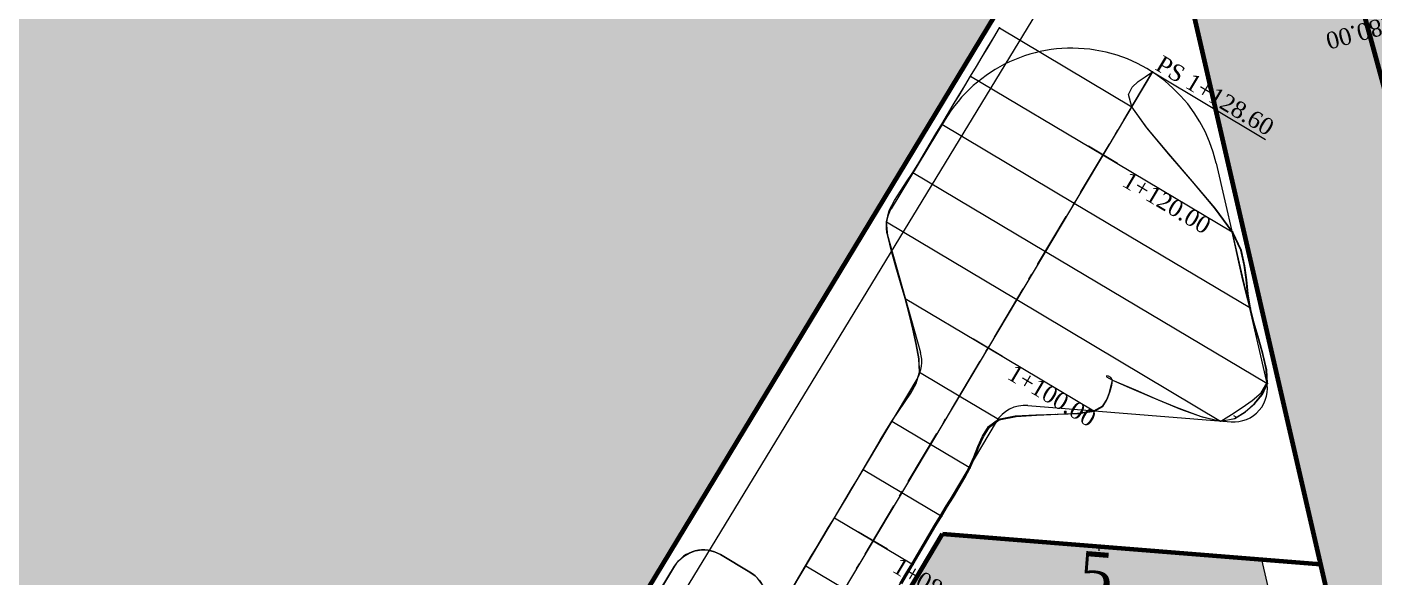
# Model space of a CAD drawing. Header units: metres. Extents: x 478603 to 489313, y 4282657 to 4289463.
# Drawn here: x 480292.3 to 480412.3, y 4287665.5 to 4287714.5 of the extents above; entities that cross this region are included whole.
import ezdxf

# ---------------------------------------------------------------- set-up
doc = ezdxf.new("R2010")
doc.units = ezdxf.units.M
for name, color, linetype, lineweight in [('ADAKENARI', 18, 'Continuous', 0), ('EKS_5', 5, 'Continuous', 0), ('EKSENLER', 3, 'Continuous', 0), ('HDA_5', 30, 'Continuous', 0), ('HDO_5', 30, 'Continuous', 0), ('KALDIRIM', 11, 'Continuous', 0), ('KDA_5', 150, 'Continuous', 20), ('KDO_5', 150, 'Continuous', 20), ('KYA_5', 1, 'Continuous', 20), ('KYO_5', 1, 'Continuous', 20), ('PARSEL_ALAN', 254, 'Continuous', 0), ('PL_ALİNMAN', 1, 'Continuous', 0), ('PL_ENKESIT', 1, 'Continuous', 0), ('PL_KM', 4, 'Continuous', 0), ('PL_KMYAZI', 30, 'Continuous', 0), ('PL_TOTFKM', 7, 'Continuous', 0), ('REFUJ', 63, 'Continuous', 0), ('REVIZE_ONERI_KAM_SNR', 9, 'Continuous', 0), ('ROL_CEPHE', 1, 'Continuous', 0), ('SEV_KYA_HDA', 3, 'Continuous', 0), ('SEV_YKA_KDA', 3, 'Continuous', 0), ('SEV_YKO_KDO', 3, 'Continuous', 0), ('SNR_PLANONAMAA', 233, 'Continuous', 0), ('YKA_5', 33, 'Continuous', 0), ('YKO_5', 33, 'Continuous', 0)]:
    doc.layers.add(name, color=color, linetype=linetype, lineweight=lineweight)
doc.styles.get("Standard").update_dxf_attribs({"font": 'times.ttf'})

msp = doc.modelspace()

# ---------------------------------------------------------------- hatches: boundary and pattern name
at = {"layer": 'PARSEL_ALAN'}
msp.add_hatch(color=256, dxfattribs=at).paths.add_polyline_path([(480302.06, 4287548.74), (480469.28, 4287395.43), (480458.18, 4287417.68), (480451.65, 4287437.11), (480438.86, 4287505.66), (480417.39, 4287580.58), (480412.67, 4287622.24), (480406.94, 4287647.05), (480402.32, 4287667.05), (480373.88, 4287669.33)])
at = {"layer": 'REVIZE_ONERI_KAM_SNR'}
msp.add_hatch(color=256, dxfattribs=at).paths.add_polyline_path([(480391.37, 4287736.67), (479958.38, 4287021.55), (479846.66, 4286823.22), (479817.89, 4286807.32), (479678.54, 4286593.14), (479667.02, 4286563.36), (479171.87, 4285664.49), (479060.05, 4285423.5), (478955.18, 4285211.94), (478971.57, 4285181.44), (478973.58, 4285138.06), (478896.83, 4284994.41), (478884.26, 4284953.22), (478871.38, 4284822.15), (478829.64, 4284818.29), (478829.64, 4284859.4), (478806.79, 4284865.48), (478716.87, 4284674.35), (478705.55, 4284645.23), (478602.86, 4284697.15), (478665.09, 4284834.56), (478661.84, 4284859.59), (478721.27, 4284982.03), (478734.09, 4284989.86), (478857.78, 4285241.35), (478838.86, 4285277.85), (478831.67, 4285382.6), (478866.61, 4285387.39), (478882.65, 4285289.09), (479341.44, 4286225.89), (479492.42, 4286515.34), (479668.69, 4286852.71), (479834.72, 4287134.36), (480316.15, 4287820.51), (480353.75, 4287856.55), (480321.39, 4287969.42), (480358.64, 4287985.06), (480384.47, 4287906.35), (480463.86, 4288018.44), (480598.66, 4288207.44), (480775.09, 4288481.28), (480856.22, 4288581.77), (481195.87, 4289025.92), (481277.92, 4288967.09), (481191.32, 4288856.62), (480684.78, 4288177.97), (480420.91, 4287781.11), (480447.15, 4287667.53), (480456.56, 4287584.46), (480422.31, 4287581.55), (480417.61, 4287623.09), (480404.49, 4287679.88)])

# ---------------------------------------------------------------- linework, layer by layer
at = {"layer": 'ADAKENARI', "lineweight": 158}
msp.add_line((480364.68, 4287887.17), (480416.06, 4287698.5), dxfattribs=at)
at = {"layer": 'ADAKENARI', "lineweight": 200}
for p, q in [((480391.37, 4287736.67), (479958.38, 4287021.55)), ((480391.37, 4287736.67), (480412.32, 4287645.99)), ((480032.45, 4287096.08), (480373.88, 4287669.33))]:
    msp.add_line(p, q, dxfattribs=at)
at = {"layer": 'ADAKENARI', "lineweight": 120}
msp.add_line((480373.88, 4287669.33), (480407.54, 4287666.64), dxfattribs=at)
at = {"layer": 'EKS_5'}
for p in [(480392.57, 4287710.48, 952.79), (480390.73, 4287707.38, 952.8), (480388.17, 4287703.09, 952.82), (480385.61, 4287698.79, 952.83), (480383.05, 4287694.49, 952.85), (480380.49, 4287690.2, 952.87), (480377.94, 4287685.9, 952.89), (480375.38, 4287681.61, 952.91), (480372.82, 4287677.31, 952.92), (480370.26, 4287673.02, 952.94), (480367.7, 4287668.72, 952.96)]:
    msp.add_point(p, dxfattribs=at)
at = {"layer": 'EKSENLER'}
msp.add_line((480392.57, 4287710.48), (480029.26, 4287100.49), dxfattribs=at)
at = {"layer": 'HDA_5'}
msp.add_polyline3d([(480398.66, 4287679.37, 952.99), (480398.66, 4287679.38, 952.82), (480399.62, 4287679.97, 952.82), (480400.56, 4287680.57, 952.81), (480401.46, 4287681.2, 952.81), (480402.26, 4287681.89, 952.81), (480402.77, 4287682.75, 952.8), (480402.74, 4287683.93, 952.8), (480402.42, 4287685.29, 952.8), (480402.01, 4287686.7, 952.79), (480401.59, 4287688.11, 952.79), (480401.25, 4287689.48, 952.78), (480401.05, 4287690.75, 952.78), (480400.92, 4287691.99, 952.78), (480400.76, 4287693.25, 952.77), (480400.45, 4287694.6, 952.77), (480399.69, 4287696.22, 952.77), (480398.11, 4287698.36, 952.76), (480396.11, 4287700.75, 952.76), (480394.02, 4287703.18, 952.76), (480392.09, 4287705.49, 952.75), (480390.74, 4287707.38, 952.75), (480390.46, 4287708.47, 952.74), (480390.78, 4287709.12, 952.74), (480391.32, 4287709.62, 952.74), (480391.94, 4287710.05, 952.74), (480392.58, 4287710.47, 952.74)], dxfattribs=at)
for p in [(480392.58, 4287710.47, 952.74), (480390.74, 4287707.38, 952.75), (480399.69, 4287696.22, 952.77), (480401.25, 4287689.48, 952.78), (480402.77, 4287682.75, 952.8), (480398.66, 4287679.38, 952.82)]:
    msp.add_point(p, dxfattribs=at)
at = {"layer": 'HDO_5'}
msp.add_point((480392.56, 4287710.48, 952.74), dxfattribs=at)
at = {"layer": 'KALDIRIM'}
for p, q in [((480374.11, 4287706.23), (480369.3, 4287698.29)), ((480402.74, 4287682.98), (480398.27, 4287702.36)), ((480368.98, 4287695.92), (480371.93, 4287685.47)), ((479854.18, 4286814.36), (480371.62, 4287683.12)), ((480381.48, 4287680.76), (480399.58, 4287679.31)), ((480378.66, 4287679.3), (480032.7, 4287098.44))]:
    msp.add_line(p, q, dxfattribs=at)
for centre, radius, start, end in [((480385.4, 4287699.39), 13.2, 13.008, 148.8063), ((480371.86, 4287696.73), 3, 148.8063, 195.8025), ((480369.04, 4287684.66), 3, 329.2217, 15.8025), ((480399.82, 4287682.3), 3, 265.4261, 13.008), ((480381.24, 4287677.77), 3, 85.4261, 149.2217)]:
    msp.add_arc(centre, radius, start, end, dxfattribs=at)
at = {"layer": 'KDA_5'}
msp.add_polyline3d([(480370.25, 4287664.87, 949.83), (480370.76, 4287665.73, 949.88), (480371.27, 4287666.6, 949.94), (480371.77, 4287667.46, 950.02), (480372.28, 4287668.32, 950.09), (480372.79, 4287669.18, 950.17), (480373.3, 4287670.04, 950.25), (480373.81, 4287670.9, 950.32), (480374.33, 4287671.76, 950.41), (480374.85, 4287672.61, 950.5), (480375.37, 4287673.46, 950.59), (480375.88, 4287674.33, 950.68), (480376.35, 4287675.21, 950.77), (480376.75, 4287676.13, 950.86), (480377.12, 4287677.07, 950.95), (480377.53, 4287677.98, 951.05), (480378.06, 4287678.83, 951.14), (480378.93, 4287679.49, 951.24), (480380.43, 4287679.79, 951.37), (480382.26, 4287679.91, 951.51), (480384.17, 4287679.98, 951.67), (480385.97, 4287680.06, 951.81), (480387.41, 4287680.26, 951.93), (480388.15, 4287680.68, 952.17), (480388.5, 4287681.22, 952.35), (480388.71, 4287681.82, 952.53), (480388.87, 4287682.42, 952.7), (480389.01, 4287683.03, 952.88)], dxfattribs=at)
for p in [(480387.41, 4287680.26, 951.93), (480378.93, 4287679.49, 951.24), (480376.35, 4287675.21, 950.77), (480373.81, 4287670.9, 950.32), (480371.27, 4287666.6, 949.94)]:
    msp.add_point(p, dxfattribs=at)
at = {"layer": 'KDO_5'}
msp.add_polyline3d([(480360.67, 4287664.76, 949.62), (480361.18, 4287665.62, 949.49), (480361.69, 4287666.48, 949.36), (480362.2, 4287667.34, 949.42), (480362.71, 4287668.2, 949.49), (480363.23, 4287669.06, 949.56), (480363.74, 4287669.92, 949.62), (480364.25, 4287670.77, 949.69), (480364.76, 4287671.63, 949.78), (480365.28, 4287672.49, 949.88), (480365.79, 4287673.35, 949.97), (480366.3, 4287674.21, 950.07), (480366.81, 4287675.07, 950.16), (480367.32, 4287675.93, 950.25), (480367.82, 4287676.79, 950.34), (480368.33, 4287677.66, 950.43), (480368.84, 4287678.51, 950.53), (480369.37, 4287679.36, 950.62), (480369.93, 4287680.2, 950.71), (480370.5, 4287681.02, 950.8), (480371.04, 4287681.86, 950.89), (480371.53, 4287682.74, 950.99), (480371.82, 4287683.72, 951.08), (480371.78, 4287684.91, 951.08), (480371.55, 4287686.21, 951.08), (480371.25, 4287687.55, 951.08), (480370.92, 4287688.92, 951.09), (480370.56, 4287690.29, 951.09), (480370.15, 4287691.7, 951.09), (480369.73, 4287693.11, 951.1), (480369.33, 4287694.52, 951.1), (480369.01, 4287695.88, 951.1), (480368.88, 4287697.11, 951.11), (480369.14, 4287698.13, 951.13), (480369.6, 4287699.02, 951.16), (480370.13, 4287699.86, 951.18), (480370.69, 4287700.7, 951.21), (480371.24, 4287701.53, 951.23), (480371.77, 4287702.38, 951.27), (480372.28, 4287703.24, 951.3), (480372.79, 4287704.1, 951.34), (480373.3, 4287704.96, 951.37), (480373.81, 4287705.82, 951.41), (480374.32, 4287706.68, 951.44), (480374.84, 4287707.53, 951.47), (480375.35, 4287708.39, 951.51), (480375.87, 4287709.25, 951.54), (480376.39, 4287710.1, 951.58), (480376.9, 4287710.96, 951.61), (480377.42, 4287711.82, 951.65), (480377.93, 4287712.68, 951.69), (480378.45, 4287713.53, 951.73), (480378.96, 4287714.39, 951.77)], dxfattribs=at)
for p in [(480378.96, 4287714.39, 951.77), (480376.39, 4287710.1, 951.58), (480373.81, 4287705.82, 951.41), (480371.24, 4287701.53, 951.23), (480368.88, 4287697.11, 951.11), (480370.56, 4287690.29, 951.09), (480371.82, 4287683.72, 951.08), (480369.37, 4287679.36, 950.62), (480366.81, 4287675.07, 950.16), (480364.25, 4287670.77, 949.69), (480361.69, 4287666.48, 949.36)]:
    msp.add_point(p, dxfattribs=at)
at = {"layer": 'KYA_5'}
msp.add_polyline3d([(480389.01, 4287683.03, 952.88), (480391.06, 4287682.15, 952.9), (480393.09, 4287681.27, 952.92), (480395.09, 4287680.44, 952.95), (480397.01, 4287679.74, 952.97), (480398.68, 4287679.37, 952.99), (480399.89, 4287679.61, 953.1), (480400.85, 4287680.2, 953.19), (480401.69, 4287680.93, 953.29), (480402.39, 4287681.75, 953.38), (480402.82, 4287682.72, 953.47), (480402.77, 4287683.94, 953.47), (480402.45, 4287685.3, 953.47), (480402.05, 4287686.69, 953.46), (480401.64, 4287688.09, 953.46), (480401.31, 4287689.44, 953.45), (480401.11, 4287690.71, 953.44), (480400.98, 4287691.95, 953.44), (480400.82, 4287693.21, 953.43), (480400.51, 4287694.56, 953.42), (480399.75, 4287696.19, 953.41), (480398.16, 4287698.33, 953.3), (480396.14, 4287700.72, 953.17), (480394.04, 4287703.17, 953.03), (480392.1, 4287705.48, 952.9), (480390.74, 4287707.37, 952.8), (480390.46, 4287708.47, 952.79), (480390.78, 4287709.12, 952.79), (480391.32, 4287709.62, 952.79), (480391.94, 4287710.05, 952.79), (480392.58, 4287710.47, 952.79)], dxfattribs=at)
for p in [(480392.58, 4287710.47, 952.79), (480390.74, 4287707.37, 952.8), (480399.75, 4287696.19, 953.41), (480401.31, 4287689.44, 953.45), (480402.82, 4287682.72, 953.47), (480398.68, 4287679.37, 952.99)]:
    msp.add_point(p, dxfattribs=at)
at = {"layer": 'KYO_5'}
msp.add_point((480392.56, 4287710.48, 952.78), dxfattribs=at)
at = {"layer": 'PARSEL_ALAN'}
for points in [[(480302.06, 4287548.74, 954.88), (480469.28, 4287395.43, 964.15), (480458.18, 4287417.68, 963.42), (480451.65, 4287437.11, 962.91), (480438.86, 4287505.66, 959.76), (480417.39, 4287580.58, 957.45), (480412.67, 4287622.24, 955.64), (480406.94, 4287647.05, 954.03), (480402.32, 4287667.05, 952.65), (480373.88, 4287669.33, 950.24), (480302.06, 4287548.74, 954.88)], [(480302.06, 4287548.74, 0), (480469.28, 4287395.43, 0), (480458.18, 4287417.68, 0), (480451.65, 4287437.11, 0), (480438.86, 4287505.66, 0), (480417.39, 4287580.58, 0), (480412.67, 4287622.24, 0), (480406.94, 4287647.05, 0), (480402.32, 4287667.05, 0), (480373.88, 4287669.33, 0), (480302.06, 4287548.74, 0)]]:
    msp.add_polyline3d(points, close=True, dxfattribs=at)
at = {"layer": 'PL_ALİNMAN'}
for p, q in [((480390.02, 4287706.19), (480392.57, 4287710.48)), ((480389.25, 4287704.9), (480389.51, 4287705.33)), ((480386.18, 4287699.75), (480388.74, 4287704.05)), ((480385.42, 4287698.46), (480385.67, 4287698.89)), ((480382.34, 4287693.31), (480384.9, 4287697.6)), ((480381.58, 4287692.02), (480381.83, 4287692.45)), ((480378.51, 4287686.86), (480381.07, 4287691.16)), ((480377.74, 4287685.57), (480378, 4287686)), ((480374.67, 4287680.42), (480377.23, 4287684.71)), ((480373.9, 4287679.13), (480374.16, 4287679.56)), ((480370.83, 4287673.98), (480373.39, 4287678.27)), ((480370.06, 4287672.69), (480370.32, 4287673.12)), ((480366.99, 4287667.53), (480369.55, 4287671.83)), ((480366.23, 4287666.24), (480366.48, 4287666.67))]:
    msp.add_line(p, q, dxfattribs=at)
at = {"layer": 'PL_ENKESIT'}
for points in [[(480378.96, 4287714.39, 951.77), (480378.97, 4287714.39, 952.8), (480390.73, 4287707.38, 952.8), (480390.74, 4287707.38, 952.75), (480390.74, 4287707.37, 952.8)], [(480392.56, 4287710.48, 952.78), (480392.56, 4287710.48, 952.74), (480392.57, 4287710.48, 952.79), (480392.58, 4287710.47, 952.74), (480392.58, 4287710.47, 952.79)], [(480376.39, 4287710.1, 951.58), (480376.39, 4287710.1, 952.82), (480388.17, 4287703.09, 952.82), (480399.68, 4287696.23, 952.82), (480399.69, 4287696.22, 952.77), (480399.75, 4287696.19, 953.41)], [(480373.81, 4287705.82, 951.41), (480373.82, 4287705.81, 952.83), (480385.61, 4287698.79, 952.83), (480401.24, 4287689.48, 952.83), (480401.25, 4287689.48, 952.78), (480401.31, 4287689.44, 953.45)], [(480371.24, 4287701.53, 951.23), (480371.24, 4287701.53, 952.85), (480383.05, 4287694.49, 952.85), (480402.76, 4287682.76, 952.85), (480402.77, 4287682.75, 952.8), (480402.82, 4287682.72, 953.47)], [(480368.88, 4287697.11, 951.11), (480368.89, 4287697.11, 952.87), (480380.49, 4287690.2, 952.87), (480398.65, 4287679.38, 952.87), (480398.66, 4287679.38, 952.82), (480398.68, 4287679.37, 952.99)], [(480370.56, 4287690.29, 951.09), (480370.57, 4287690.29, 952.89), (480377.94, 4287685.9, 952.89), (480387.37, 4287680.28, 952.89), (480387.41, 4287680.26, 951.93)], [(480371.82, 4287683.72, 951.08), (480371.83, 4287683.72, 952.91), (480375.38, 4287681.61, 952.91), (480378.86, 4287679.53, 952.91), (480378.93, 4287679.49, 951.24)], [(480369.37, 4287679.36, 950.62), (480369.38, 4287679.36, 952.92), (480372.82, 4287677.31, 952.92), (480376.25, 4287675.26, 952.92), (480376.35, 4287675.21, 950.77)], [(480366.81, 4287675.07, 950.16), (480366.82, 4287675.06, 952.94), (480370.26, 4287673.02, 952.94), (480373.7, 4287670.97, 952.94), (480373.81, 4287670.9, 950.32)], [(480364.25, 4287670.77, 949.69), (480364.26, 4287670.77, 952.96), (480367.7, 4287668.72, 952.96), (480371.14, 4287666.67, 952.96), (480371.27, 4287666.6, 949.94)], [(480361.69, 4287666.48, 949.36), (480361.71, 4287666.47, 952.98), (480365.14, 4287664.42, 952.98), (480368.58, 4287662.38, 952.98), (480368.72, 4287662.29, 949.66)]]:
    msp.add_polyline3d(points, dxfattribs=at)
at = {"layer": 'PL_KM'}
for p, q in [((480389.46, 4287702.32), (480386.88, 4287703.85)), ((480379.22, 4287685.13), (480376.65, 4287686.67)), ((480368.99, 4287667.95), (480366.41, 4287669.49))]:
    msp.add_line(p, q, dxfattribs=at)
at = {"layer": 'REFUJ'}
for p, q in [((480356.72, 4287665.93), (480354.12, 4287667.48)), ((480350.02, 4287666.45), (479959.25, 4287021.04))]:
    msp.add_line(p, q, dxfattribs=at)
msp.add_polyline3d([(479959.25, 4287021.04, 0), (480350.02, 4287666.45, 0), (480350.37, 4287666.92, 0), (480350.81, 4287667.31, 0), (480351.31, 4287667.61, 0), (480351.86, 4287667.81, 0), (480352.44, 4287667.9, 0), (480353.02, 4287667.87, 0), (480353.59, 4287667.73, 0), (480354.12, 4287667.48, 0), (480356.72, 4287665.93, 0), (480357.2, 4287665.58, 0), (480357.6, 4287665.15, 0), (480357.9, 4287664.64, 0), (480358.1, 4287664.09, 0), (480358.19, 4287663.51, 0), (480358.16, 4287662.92, 0), (480358.02, 4287662.35, 0), (480357.77, 4287661.82, 0), (479853.4, 4286815.01, 0)], dxfattribs=at)
for centre, start, end in [((480352.59, 4287664.9), 59.2678, 148.8063), ((480355.19, 4287663.35), 329.2217, 59.2678)]:
    msp.add_arc(centre, 3, start, end, dxfattribs=at)
at = {"layer": 'REVIZE_ONERI_KAM_SNR'}
for points in [[(480684.78, 4288177.97, 0), (480420.91, 4287781.11, 0), (480447.15, 4287667.53, 0), (480456.56, 4287584.46, 0), (480422.31, 4287581.55, 0), (480417.61, 4287623.09, 0), (480404.49, 4287679.88, 0), (480391.37, 4287736.67, 0), (479958.38, 4287021.55, 0), (479846.66, 4286823.22, 0), (479817.89, 4286807.32, 0), (479678.54, 4286593.14, 0), (479667.02, 4286563.36, 0), (479667.02, 4286563.36, 0), (479171.87, 4285664.49, 0)], [(480684.78, 4288177.97, 0), (480420.91, 4287781.11, 0), (480447.15, 4287667.53, 0), (480456.56, 4287584.46, 0), (480422.31, 4287581.55, 0), (480417.61, 4287623.09, 0), (480404.49, 4287679.88, 0), (480391.37, 4287736.67, 0), (480391.37, 4287736.67, 0), (479958.38, 4287021.55, 0), (479846.66, 4286823.22, 0), (479817.89, 4286807.32, 0), (479678.54, 4286593.14, 0), (479667.02, 4286563.36, 0), (479171.87, 4285664.49, 0)], [(480684.78, 4288177.97, 0), (480420.91, 4287781.11, 0), (480447.15, 4287667.53, 0), (480456.56, 4287584.46, 0), (480422.31, 4287581.55, 0), (480417.61, 4287623.09, 0), (480404.49, 4287679.88, 0), (480391.37, 4287736.67, 0), (480391.37, 4287736.67, 0), (479958.38, 4287021.55, 0), (479846.66, 4286823.22, 0), (479817.89, 4286807.32, 0), (479678.54, 4286593.14, 0), (479667.02, 4286563.36, 0), (479171.87, 4285664.49, 0)]]:
    msp.add_polyline3d(points, dxfattribs=at)
at = {"layer": 'ROL_CEPHE'}
msp.add_line((480387.83, 4287668.21), (480387.79, 4287667.81), dxfattribs=at)
at = {"layer": 'SEV_KYA_HDA'}
for p, q in [((480392.25, 4287705.31, 952.91), (480392.23, 4287705.32, 952.75)), ((480396.25, 4287700.6, 953.17), (480396.23, 4287700.61, 952.97)), ((480399.75, 4287696.19, 953.41), (480399.69, 4287696.22, 952.77)), ((480400.82, 4287693.22, 953.43), (480400.79, 4287693.24, 953.1)), ((480401.11, 4287690.72, 953.44), (480401.05, 4287690.76, 952.78)), ((480402.46, 4287685.27, 953.47), (480402.42, 4287685.29, 952.8)), ((480402.82, 4287682.72, 953.47), (480402.8, 4287682.73, 953.14)), ((480400.05, 4287679.71, 953.11), (480399.83, 4287679.84, 952.96))]:
    msp.add_line(p, q, dxfattribs=at)
at = {"layer": 'SEV_YKA_KDA'}
for p, q in [((480387.37, 4287680.28, 952.89), (480387.41, 4287680.26, 951.93)), ((480380.33, 4287679.82, 952.9), (480380.39, 4287679.78, 951.36)), ((480383.96, 4287679.99, 952.89), (480383.97, 4287679.98, 952.27)), ((480377.99, 4287678.88, 952.91), (480378.03, 4287678.86, 952.03)), ((480377.04, 4287677.12, 952.92), (480377.13, 4287677.07, 950.95)), ((480376.25, 4287675.26, 952.92), (480376.3, 4287675.24, 951.84)), ((480375.27, 4287673.52, 952.93), (480375.37, 4287673.46, 950.59)), ((480374.22, 4287671.82, 952.94), (480374.27, 4287671.79, 951.67)), ((480373.18, 4287670.11, 952.94), (480373.3, 4287670.04, 950.25)), ((480372.16, 4287668.39, 952.95), (480372.22, 4287668.36, 951.52)), ((480371.14, 4287666.67, 952.96), (480371.27, 4287666.6, 949.94))]:
    msp.add_line(p, q, dxfattribs=at)
at = {"layer": 'SEV_YKO_KDO'}
for p, q in [((480378.45, 4287713.53, 952.8), (480378.45, 4287713.53, 951.73)), ((480377.42, 4287711.81, 952.81), (480377.42, 4287711.82, 952.23)), ((480376.39, 4287710.1, 952.82), (480376.39, 4287710.1, 951.58)), ((480375.36, 4287708.39, 952.82), (480375.36, 4287708.39, 952.17)), ((480374.33, 4287706.67, 952.83), (480374.32, 4287706.68, 951.44)), ((480373.31, 4287704.95, 952.84), (480373.3, 4287704.96, 952.1)), ((480372.29, 4287703.23, 952.84), (480372.28, 4287703.24, 951.3)), ((480371.24, 4287701.53, 952.85), (480371.24, 4287701.53, 952.04)), ((480370.14, 4287699.86, 952.86), (480370.13, 4287699.86, 951.18)), ((480369.14, 4287698.12, 952.87), (480369.14, 4287698.12, 952)), ((480369.01, 4287695.87, 952.87), (480369.01, 4287695.88, 951.1)), ((480369.74, 4287693.11, 952.88), (480369.74, 4287693.11, 951.99)), ((480370.57, 4287690.29, 952.89), (480370.56, 4287690.29, 951.09)), ((480371.26, 4287687.55, 952.89), (480371.26, 4287687.55, 951.99)), ((480371.79, 4287684.91, 952.9), (480371.78, 4287684.91, 951.08)), ((480371.53, 4287682.73, 952.91), (480371.53, 4287682.73, 951.95)), ((480370.51, 4287681.02, 952.92), (480370.5, 4287681.02, 950.8)), ((480369.38, 4287679.36, 952.92), (480369.38, 4287679.36, 951.77)), ((480368.34, 4287677.65, 952.93), (480368.33, 4287677.66, 950.43)), ((480367.33, 4287675.92, 952.94), (480367.32, 4287675.93, 951.59)), ((480366.31, 4287674.2, 952.94), (480366.3, 4287674.21, 950.07)), ((480365.29, 4287672.48, 952.95), (480365.28, 4287672.49, 951.41)), ((480364.26, 4287670.77, 952.96), (480364.25, 4287670.77, 949.69)), ((480363.24, 4287669.05, 952.97), (480363.23, 4287669.05, 951.26)), ((480362.22, 4287667.33, 952.97), (480362.2, 4287667.34, 949.42)), ((480361.19, 4287665.61, 952.98), (480361.19, 4287665.62, 951.23))]:
    msp.add_line(p, q, dxfattribs=at)
at = {"layer": 'SNR_PLANONAMAA'}
msp.add_line((480219.32, 4287448.14, 942.48), (480421.8, 4287780.65, 942.48), dxfattribs=at)
at = {"layer": 'YKA_5'}
msp.add_polyline3d([(480370.11, 4287664.95, 952.97), (480370.63, 4287665.81, 952.96), (480371.14, 4287666.67, 952.96), (480371.65, 4287667.53, 952.96), (480372.16, 4287668.39, 952.95), (480372.67, 4287669.25, 952.95), (480373.18, 4287670.11, 952.94), (480373.7, 4287670.97, 952.94), (480374.22, 4287671.82, 952.94), (480374.75, 4287672.67, 952.93), (480375.27, 4287673.52, 952.93), (480375.78, 4287674.38, 952.93), (480376.25, 4287675.26, 952.92), (480376.66, 4287676.18, 952.92), (480377.04, 4287677.12, 952.92), (480377.45, 4287678.03, 952.91), (480377.99, 4287678.88, 952.91), (480378.86, 4287679.53, 952.91), (480380.36, 4287679.83, 952.9), (480382.19, 4287679.94, 952.9), (480384.1, 4287679.99, 952.89), (480385.91, 4287680.07, 952.89), (480387.37, 4287680.28, 952.89), (480388.15, 4287680.74, 952.88), (480388.55, 4287681.34, 952.88), (480388.79, 4287681.96, 952.88), (480388.96, 4287682.56, 952.88), (480389.01, 4287683.03, 952.88), (480388.87, 4287683.27, 952.88), (480388.66, 4287683.37, 952.88), (480388.48, 4287683.39, 952.88), (480388.48, 4287683.32, 952.88), (480389.01, 4287683.03, 952.88), (480390.51, 4287682.36, 952.88), (480392.53, 4287681.5, 952.87), (480394.7, 4287680.6, 952.87), (480396.82, 4287679.82, 952.87), (480398.65, 4287679.38, 952.87), (480399.93, 4287679.61, 952.87), (480400.88, 4287680.2, 952.86), (480401.68, 4287680.95, 952.86), (480402.35, 4287681.78, 952.86), (480402.76, 4287682.76, 952.85), (480402.71, 4287683.97, 952.85), (480402.41, 4287685.32, 952.85), (480402.03, 4287686.7, 952.84), (480401.63, 4287688.09, 952.84), (480401.24, 4287689.48, 952.83), (480400.9, 4287690.85, 952.83), (480400.58, 4287692.2, 952.83), (480400.28, 4287693.54, 952.82), (480399.98, 4287694.89, 952.82), (480399.68, 4287696.23, 952.82)], dxfattribs=at)
for p in [(480399.68, 4287696.23, 952.82), (480401.24, 4287689.48, 952.83), (480402.76, 4287682.76, 952.85), (480387.37, 4287680.28, 952.89), (480378.86, 4287679.53, 952.91), (480398.65, 4287679.38, 952.87), (480376.25, 4287675.26, 952.92), (480373.7, 4287670.97, 952.94), (480371.14, 4287666.67, 952.96)]:
    msp.add_point(p, dxfattribs=at)
at = {"layer": 'YKO_5'}
msp.add_polyline3d([(480360.68, 4287664.75, 952.98), (480361.19, 4287665.61, 952.98), (480361.71, 4287666.47, 952.98), (480362.22, 4287667.33, 952.97), (480362.73, 4287668.19, 952.97), (480363.24, 4287669.05, 952.97), (480363.75, 4287669.91, 952.96), (480364.26, 4287670.77, 952.96), (480364.78, 4287671.63, 952.96), (480365.29, 4287672.48, 952.95), (480365.8, 4287673.34, 952.95), (480366.31, 4287674.2, 952.94), (480366.82, 4287675.06, 952.94), (480367.33, 4287675.92, 952.94), (480367.83, 4287676.79, 952.93), (480368.34, 4287677.65, 952.93), (480368.85, 4287678.51, 952.93), (480369.38, 4287679.36, 952.92), (480369.94, 4287680.19, 952.92), (480370.51, 4287681.02, 952.92), (480371.05, 4287681.85, 952.91), (480371.53, 4287682.73, 952.91), (480371.83, 4287683.72, 952.91), (480371.79, 4287684.91, 952.9), (480371.56, 4287686.21, 952.9), (480371.26, 4287687.55, 952.89), (480370.93, 4287688.91, 952.89), (480370.57, 4287690.29, 952.89), (480370.16, 4287691.7, 952.88), (480369.74, 4287693.11, 952.88), (480369.34, 4287694.51, 952.88), (480369.01, 4287695.87, 952.87), (480368.89, 4287697.11, 952.87), (480369.14, 4287698.12, 952.87), (480369.6, 4287699.01, 952.86), (480370.14, 4287699.86, 952.86), (480370.69, 4287700.69, 952.86), (480371.24, 4287701.53, 952.85), (480371.77, 4287702.38, 952.85), (480372.29, 4287703.23, 952.84), (480372.8, 4287704.09, 952.84), (480373.31, 4287704.95, 952.84), (480373.82, 4287705.81, 952.83), (480374.33, 4287706.67, 952.83), (480374.84, 4287707.53, 952.83), (480375.36, 4287708.39, 952.82), (480375.88, 4287709.24, 952.82), (480376.39, 4287710.1, 952.82), (480376.91, 4287710.96, 952.81), (480377.42, 4287711.81, 952.81), (480377.94, 4287712.67, 952.81), (480378.45, 4287713.53, 952.8), (480378.97, 4287714.39, 952.8)], dxfattribs=at)
for p in [(480378.97, 4287714.39, 952.8), (480376.39, 4287710.1, 952.82), (480373.82, 4287705.81, 952.83), (480371.24, 4287701.53, 952.85), (480368.89, 4287697.11, 952.87), (480370.57, 4287690.29, 952.89), (480371.83, 4287683.72, 952.91), (480369.38, 4287679.36, 952.92), (480366.82, 4287675.06, 952.94), (480364.26, 4287670.77, 952.96), (480361.71, 4287666.47, 952.98)]:
    msp.add_point(p, dxfattribs=at)

# ---------------------------------------------------------------- texts
at = {"layer": 'PL_KMYAZI'}
for s, rotation, p in [('0+280.00', 195.2461, (480416.23, 4287716.17)), ('1+120.00', 329.2217, (480389.76, 4287700.39)), ('1+100.00', 329.2217, (480379.53, 4287683.21)), ('1+080.00', 329.2217, (480369.3, 4287666.02))]:
    msp.add_text(s, height=1.5, rotation=rotation, dxfattribs=at).set_placement(p)
at = {"layer": 'PL_TOTFKM'}
msp.add_text('%%UPS 1+128.60', height=1.5, rotation=329.2217, dxfattribs=at).set_placement((480392.73, 4287710.73))
at = {"layer": 'ROL_CEPHE'}
msp.add_text('5', height=4, rotation=355.4261, dxfattribs=at).set_placement((480385.89, 4287663.85))

doc.saveas('drawing.dxf')
